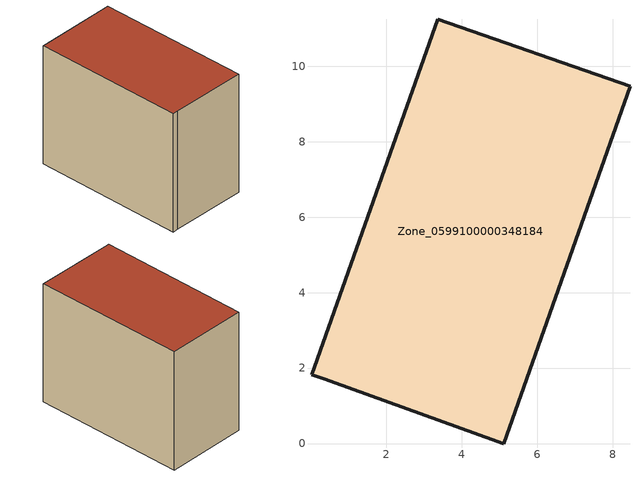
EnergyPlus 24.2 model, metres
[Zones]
Zone_0599100000348184
 floor ground (C_G): 5.12,0 0.33,1.72 0.01,1.82 3.36,11.24 8.46,9.47 z0
 wall outside (C_F): 5.12,0 8.46,9.47 3.36,11.24 0.01,1.82 0.33,1.72 5.12,0 z0:8.04
 roof outside (C_R): 0.33,1.72 5.12,0 8.46,9.47 3.36,11.24 0.01,1.82 z8.04
[BUILDING]
Pand.0599100000348184: North Axis=0; Terrain=City; Loads Convergence Tolerance Value=0.04; Temperature Convergence Tolerance Value=0.4; Solar Distribution=FullExterior; Maximum Number of Warmup Days=25; Minimum Number of Warmup Days=1
[Site:Location]
Rotterdam.The.Hague.AP_ZH_NLD Design_Conditions: Latitude=51.96; Longitude=4.45; Time Zone=1; Elevation=-4.5
[SITE:GROUNDTEMPERATURE:BUILDINGSURFACE]
18, 18, 18, 18, 18, 18, 18, 18, 18, 18, 18, 18
[MATERIAL] Thermal Absorptance=0.9; Solar Absorptance=0.7; Visible Absorptance=0.7
Name | Roughness | Thickness | Conductivity | Density | Specific Heat
G.TI.1992-2005 | MediumSmooth | 0.15 | 0.06 | 540 | 1210
F.TI.1992-2005 | Rough | 0.3 | 0.12 | 1920 | 840
R.TI.1992-2005 | MediumRough | 0.2 | 0.08 | 1500 | 1000
[CONSTRUCTION]
C_G: G.TI.1992-2005
C_F: F.TI.1992-2005
C_R: R.TI.1992-2005
[ZONE]
Zone_0599100000348184: Type=1; Multiplier=1; Ceiling Height=Autocalculate; Volume=Autocalculate; Floor Area=autocalculate; Part of Total Floor Area=Yes
[ZONEINFILTRATION:DESIGNFLOWRATE]
Infil_Zone_0599100000348184: Zone or ZoneList or Space or SpaceList=Zone_0599100000348184; Schedule=AlwaysOn; Design Flow Rate Calculation Method=Flow/Area; Flow Rate per Floor Area=0.0015; Constant Term Coefficient=1; Temperature Term Coefficient=0; Velocity Term Coefficient=0; Velocity Squared Term Coefficient=0
[HVACTEMPLATE:ZONE:IDEALLOADSAIRSYSTEM]
Zone_0599100000348184: Maximum Heating Supply Air Temperature=50; Minimum Cooling Supply Air Temperature=13; Maximum Heating Supply Air Humidity Ratio=0.0156; Minimum Cooling Supply Air Humidity Ratio=0.0077; Heating Limit=NoLimit; Cooling Limit=NoLimit; Dehumidification Control Type=ConstantSensibleHeatRatio; Cooling Sensible Heat Ratio=0.7; Dehumidification Setpoint=60; Humidification Control Type=None; Humidification Setpoint=30; Outdoor Air Method=None; Outdoor Air Flow Rate per Person=0.00944; Outdoor Air Flow Rate per Zone Floor Area=0; Outdoor Air Flow Rate per Zone=0; Demand Controlled Ventilation Type=None; Outdoor Air Economizer Type=NoEconomizer; Heat Recovery Type=None; Sensible Heat Recovery Effectiveness=0.7; Latent Heat Recovery Effectiveness=0.65
[ZONECONTROL:THERMOSTAT]
ThermostatControl_Zone_0599100000348184: Zone or ZoneList=Zone_0599100000348184; Control Type Schedule=DualSetpointControlType; Control 1=Thermostat_Zone_0599100000348184; Temperature Difference Between Cutout And Setpoint=0
[THERMOSTATSETPOINT:DUALSETPOINT]
Thermostat_Zone_0599100000348184: Heating Setpoint Temperature Schedule=HeatingSetpoint_Zone_0599100000348184; Cooling Setpoint Temperature Schedule=CoolingSetpoint_Zone_0599100000348184
[SCHEDULE:COMPACT]
HeatingSetpoint_Zone_0599100000348184: Through: 12/31, For: AllDays, Until: 24:00, 21
CoolingSetpoint_Zone_0599100000348184: Through: 12/31, For: AllDays, Until: 24:00, 24
DualSetpointControlType: Through: 12/31, For: AllDays, Until: 24:00, 4
AlwaysOn: Through: 12/31, For: AllDays, Until: 24:00, 1
